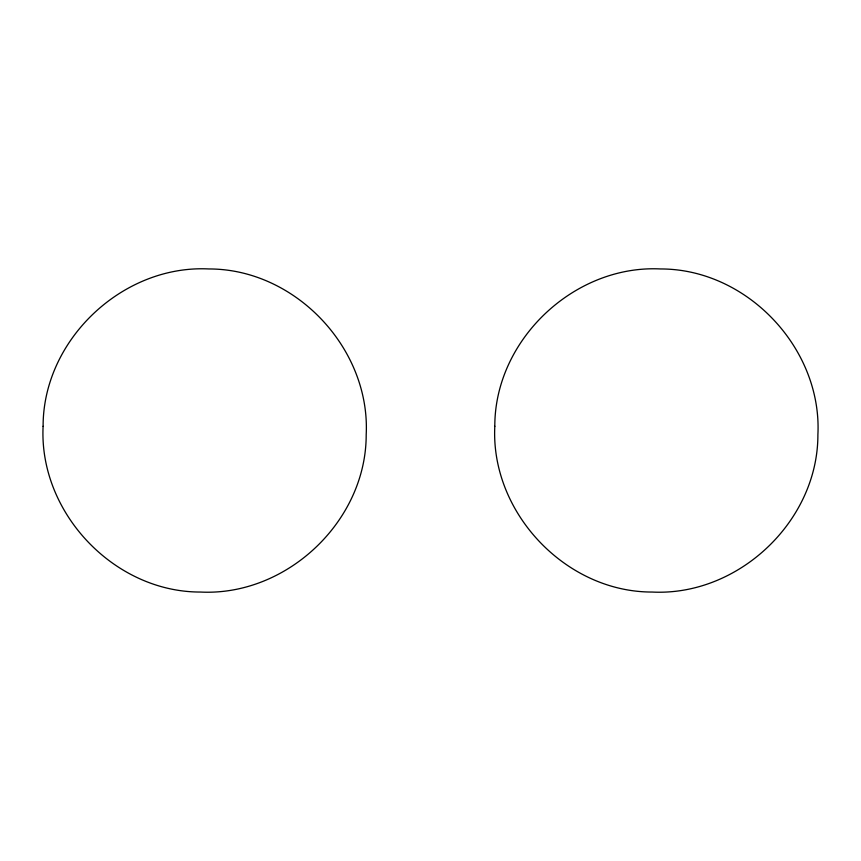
<?xml version="1.0" encoding="UTF-8"?>
<svg xmlns="http://www.w3.org/2000/svg" width="861" height="861" viewBox="0 0 861 861"><rect width="100%" height="100%" fill="white"/><g stroke="black" fill="none" stroke-linecap="round" stroke-linejoin="round"><path stroke-width="1.29" d="M43.104 426.313C38.767 512.489 113.9 592.174 200.462 592.045C286.638 596.382 366.323 521.26 366.194 434.687C370.531 348.511 295.409 268.826 208.836 268.955C122.671 264.618 42.975 339.74 43.104 426.313M494.806 426.313C490.469 512.489 565.591 592.174 652.164 592.045C738.329 596.382 818.025 521.26 817.896 434.687C822.233 348.511 747.1 268.826 660.538 268.955C574.362 264.618 494.677 339.74 494.806 426.313"/></g></svg>
